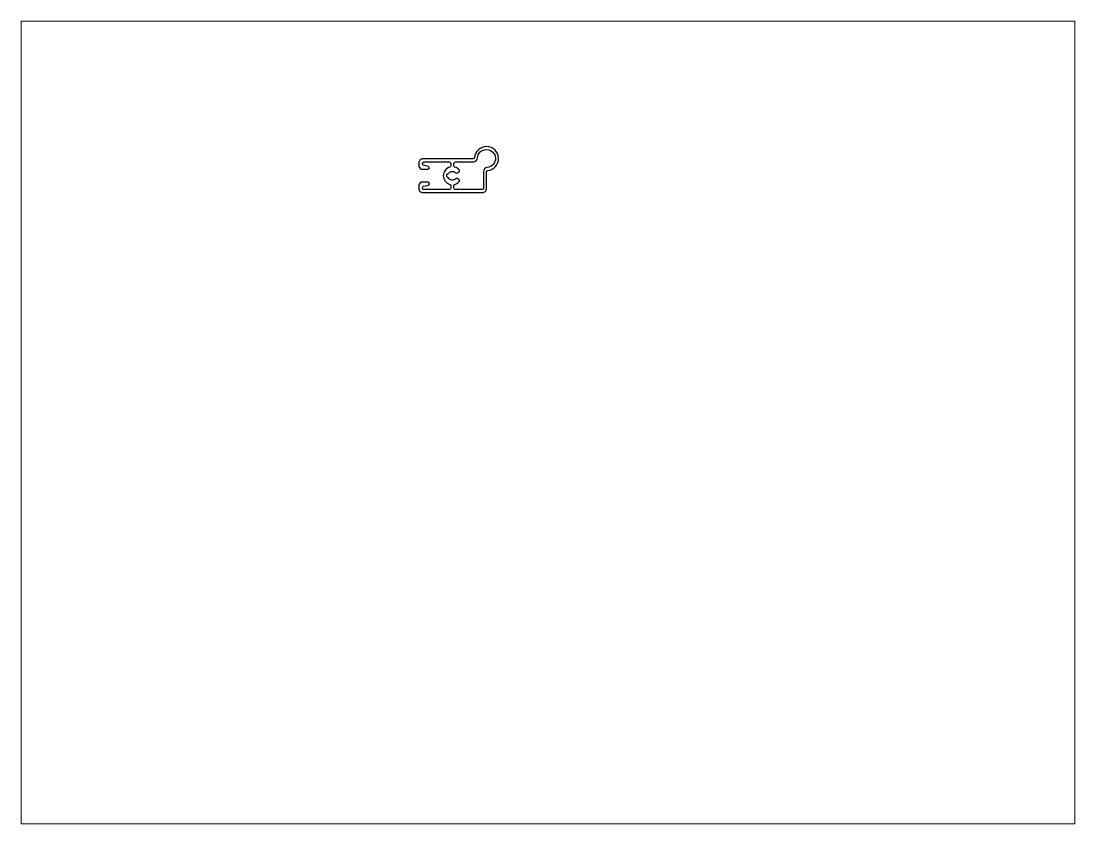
# Paper-space layout 'Layout1' of a CAD drawing. Extents: x 27 to 240, y 20 to 183.
# The model-space entities are those that its viewports show. They can reach past a viewport. Long polylines and large blocks are cut down to what shows.
import ezdxf

# ---------------------------------------------------------------- set-up
doc = ezdxf.new("R2010")
doc.units = 0
doc.header["$LTSCALE"] = 15
doc.layers.get('0').update_dxf_attribs({"linetype": 'CONTINUOUS'})

msp = doc.modelspace()

# ---------------------------------------------------------------- linework, layer by layer
at = {"color": 0, "linetype": 'CONTINUOUS', "ltscale": 0.05}
for points in [[(145.1, 215.58, -0.414214), (144.6, 216.08), (144.6, 216.29, -0.339454), (144.97, 216.77), (146.72, 217.24, 0.885112), (146.6, 218.23), (144, 218.23), (143.2, 217.43), (143.2, 215.98, 0.414214), (144.7, 214.48), (166.5, 214.48, 0.414214), (168, 215.98), (168, 222.05, -0.384582), (168.45, 222.55, 2.145662), (163.61, 227.24, -0.393426), (163.11, 226.78), (144.7, 226.78, 0.414214), (143.2, 225.28), (143.2, 223.83), (144, 223.03), (146.6, 223.03, 0.885112), (146.72, 224.01), (144.97, 224.48, -0.339454), (144.6, 224.96), (144.6, 225.18, -0.414214), (145.1, 225.68), (154.4, 225.68, -0.414214), (154.9, 225.18), (154.9, 224.26, -0.33059), (154.54, 223.79, 0.742307), (154.54, 217.47, -0.33059), (154.9, 216.99), (154.9, 216.08, -0.414214), (154.4, 215.58)], [(163.2, 225.68, 0.399033), (164.7, 227.1, -2.200258), (168.27, 223.64, 0.389983), (166.9, 222.14), (166.9, 216.08, -0.414214), (166.4, 215.58), (156.6, 215.58, -0.414214), (156.1, 216.08), (156.1, 216.99, -0.33059), (156.45, 217.47, 0.14449), (158.02, 218.49, 0.467831), (157.88, 219.25), (157.26, 219.61, 0.34543), (156.65, 219.52, -0.506793), (154.09, 219.86, -0.402543), (153.53, 220.26, -0.09214), (153.53, 220.99, -0.402543), (154.09, 221.4, -0.506793), (156.65, 221.73, 0.34543), (157.26, 221.65), (157.88, 222, 0.467831), (158.02, 222.76, 0.14449), (156.45, 223.79, -0.33059), (156.1, 224.26), (156.1, 225.18, -0.414214), (156.6, 225.68)]]:
    msp.add_lwpolyline(points, format="xyb", close=True, dxfattribs=at)

psp = doc.layouts.get("Layout1")

# ---------------------------------------------------------------- viewports
at = {"layer": '0', "color": 0, "linetype": 'BYBLOCK', "ltscale": 0.05}
psp.add_viewport(center=(133.35, 101.6), size=(213.36, 162.56), view_center_point=(190.51, 130.3), view_height=293.8955, dxfattribs=at)

doc.saveas('drawing.dxf')
